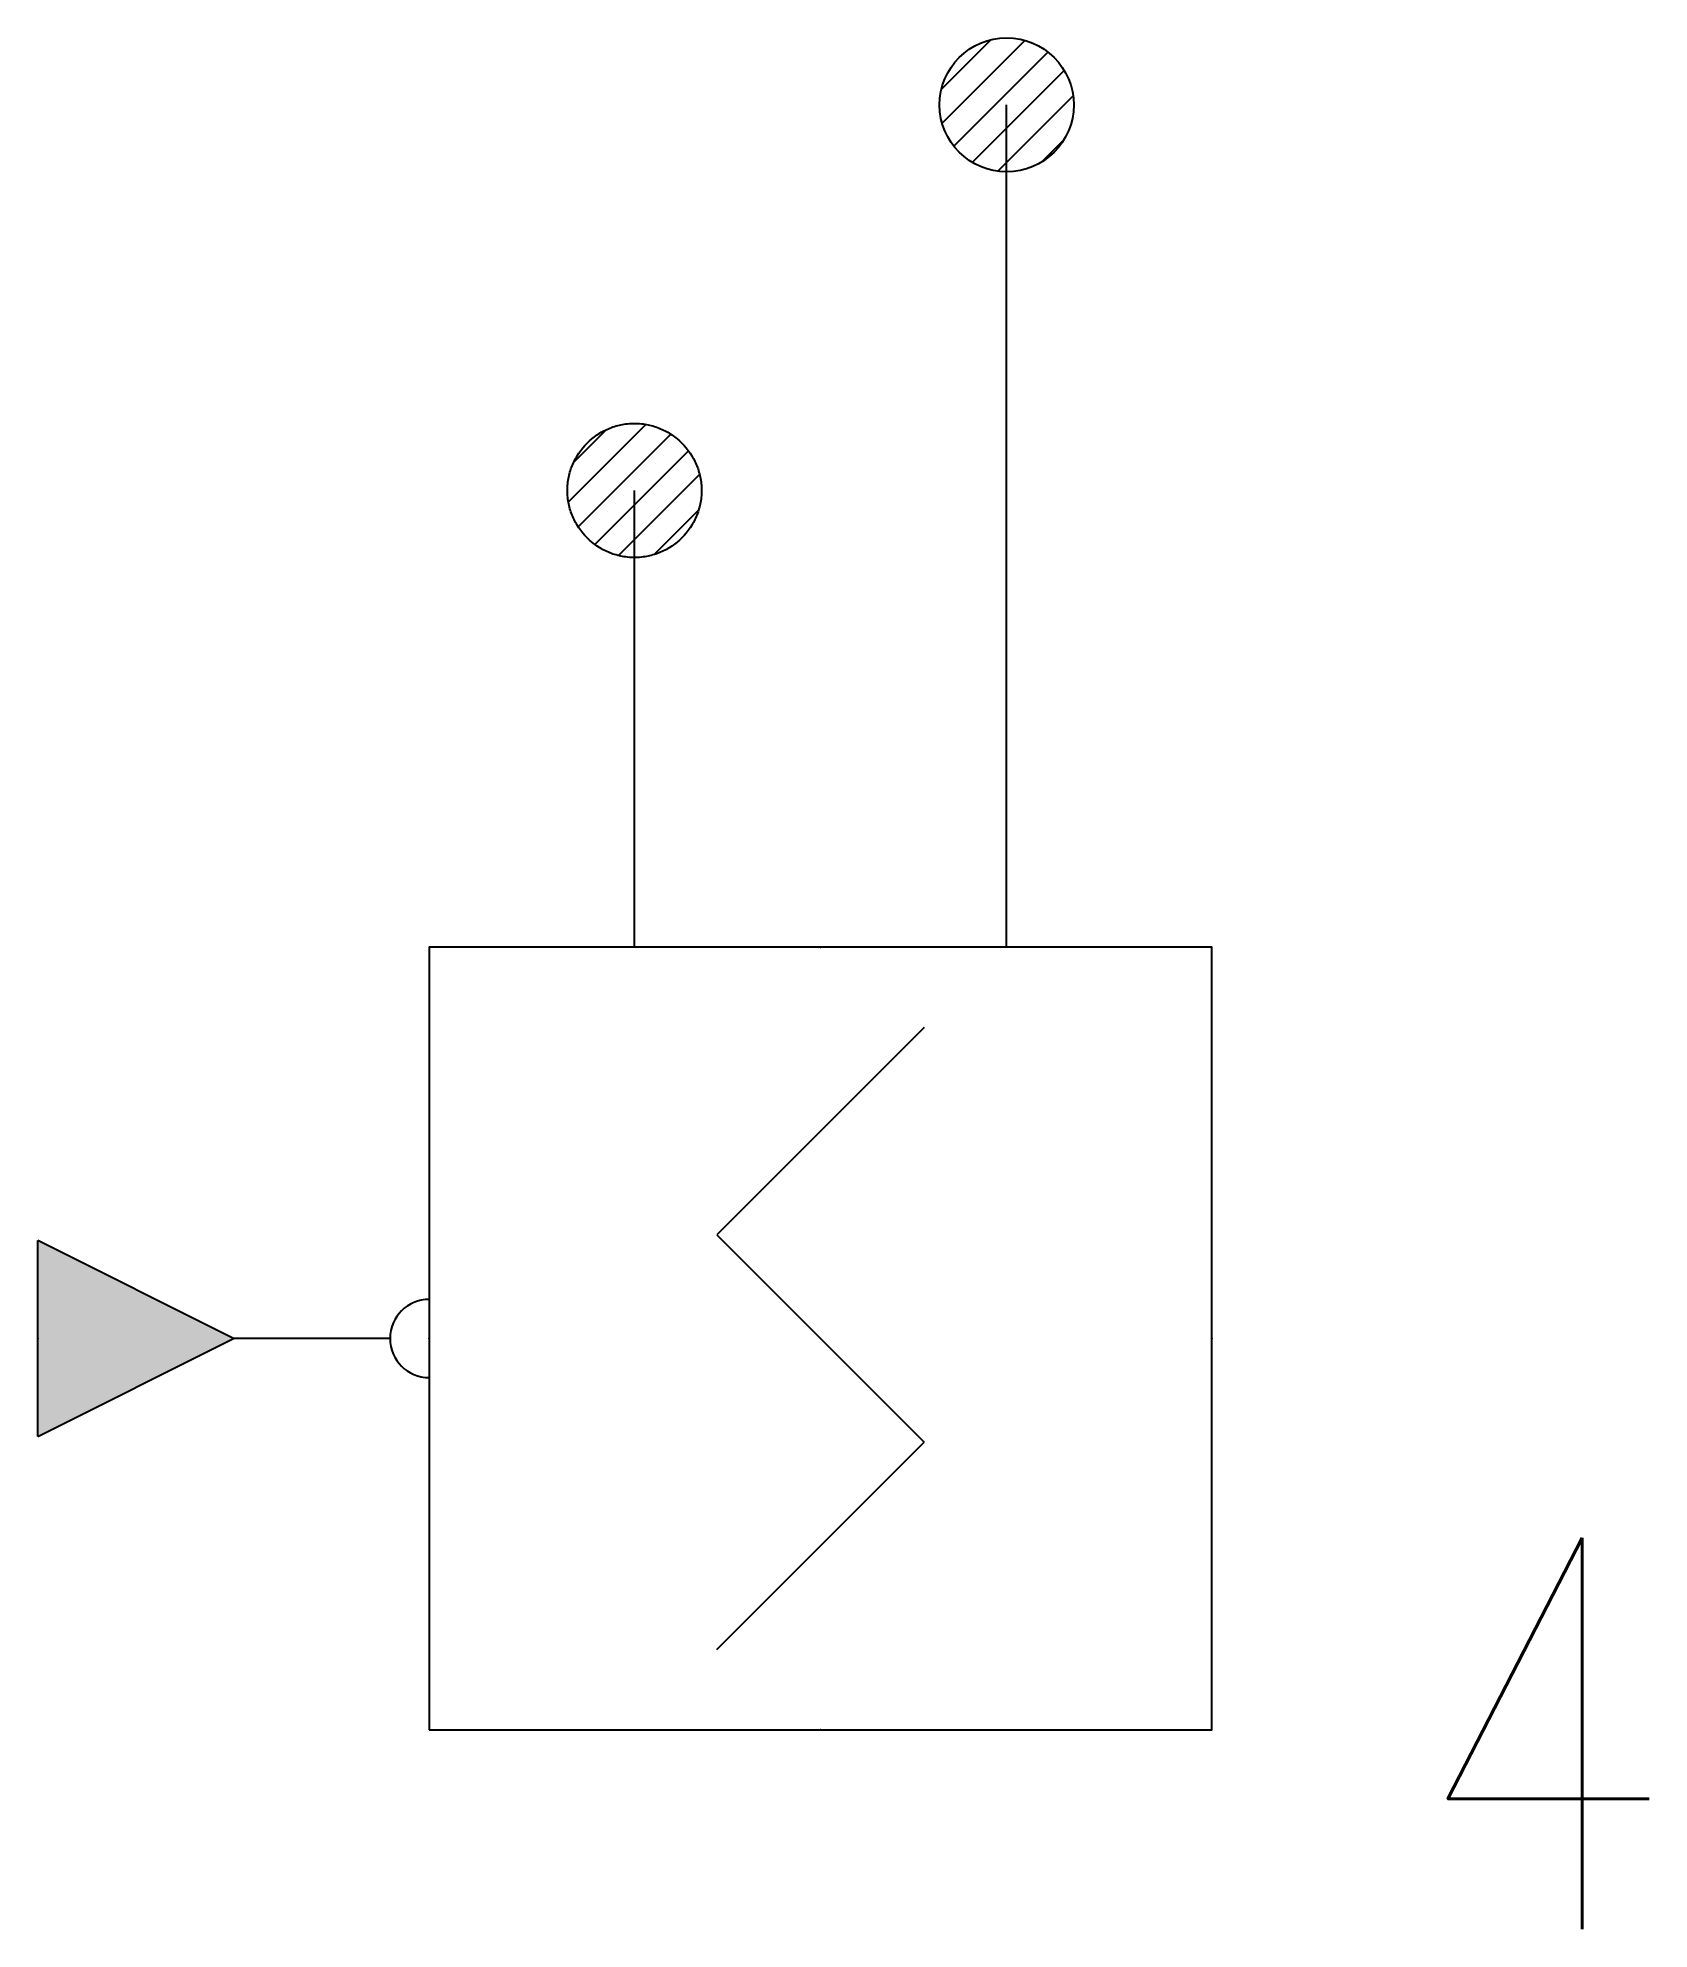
# Model space of a CAD drawing. Header units: millimetres. Extents: x -100 to 723, y 1043 to 2010.
import ezdxf

# ---------------------------------------------------------------- set-up
doc = ezdxf.new("R2010")
doc.units = ezdxf.units.MM
doc.header["$LTSCALE"] = 1000
doc.linetypes.add('DASH', pattern=[0.35, 0.25, -0.1])
doc.layers.add('E-EQUIP', color=4, linetype='Continuous')
doc.layers.add('E-SYST', color=7, linetype='Continuous')
doc.styles.add('E-TEXT', font='romans.shx', dxfattribs={"width": 0.8, "bigfont": 'hztxt.shx'})

# ---------------------------------------------------------------- blocks, each defined once
blk = doc.blocks.new('FA-20-智能线型红外光束感烟探测器（接收端）')
blk.add_hatch(color=256).paths.add_polyline_path([(-4, 1.5), (-3, 2), (-4, 2.5)])
at = {"color": 6}
for p, q in [((0.5299, 3.5896), (-0.5299, 2.5299)), ((-0.5299, 2.5299), (0.5299, 1.4701)), ((-0.5299, 0.4104), (0.5299, 1.4701))]:
    blk.add_line(p, q, dxfattribs=at)
for p, q in [((-4, 1.5), (-4, 2.5)), ((-3, 2), (-4, 2.5)), ((-4, 1.5), (-3, 2)), ((-2.2, 2), (-3, 2))]:
    blk.add_line(p, q)
blk.add_lwpolyline([(-2, 0), (2, 0), (2, 4), (-2, 4)], close=True)
blk.add_arc((-2, 2), 0.2, 90, 270)
for p in [(0, 4), (0, 4), (-4, 2), (-2, 2), (2, 2), (2, 2), (0, 0), (0, 0)]:
    blk.add_point(p)

msp = doc.modelspace()

# ---------------------------------------------------------------- hatches: boundary and pattern name
at = {"layer": 'E-SYST'}
h = msp.add_hatch(dxfattribs=at)
h.set_pattern_fill('ANSI31', color=11, scale=100, style=0)
h.set_pattern_definition([(45, (-381247.908, -218635.464), (-8.83883476, 8.83883476), [])])
h.paths.add_polyline_path([(360.83, 1975.71, -1), (429.34, 1975.71, -1)])
at = {"layer": 'E-SYST', "linetype": 'DASH', "ltscale": 500}
h = msp.add_hatch(dxfattribs=at)
h.set_pattern_fill('ANSI31', color=2, scale=100, style=0)
h.set_pattern_definition([(45, (-381247.908, -218832.522), (-8.83883476, 8.83883476), [])])
h.paths.add_polyline_path([(239.17, 1778.65, 1), (170.66, 1778.65, 1)])

# ---------------------------------------------------------------- linework, layer by layer
at = {"layer": 'E-SYST', "color": 11}
msp.add_line((395.09, 1545.32), (395.09, 1975.71), dxfattribs=at)
at = {"layer": 'E-SYST', "color": 2, "linetype": 'DASH'}
msp.add_line((204.91, 1545.32), (204.91, 1778.65), dxfattribs=at)
at = {"layer": 'E-SYST', "color": 11}
msp.add_circle((395.09, 1975.71), 34.26, dxfattribs=at)
at = {"layer": 'E-SYST', "color": 2, "linetype": 'DASH', "ltscale": 500}
msp.add_circle((204.91, 1778.65), 34.26, dxfattribs=at)

# ---------------------------------------------------------------- block references
at = {"layer": 'E-EQUIP', "xscale": 100, "yscale": 100, "zscale": 100}
msp.add_blockref('FA-20-智能线型红外光束感烟探测器（接收端）', (300, 1145.32), dxfattribs=at)

# ---------------------------------------------------------------- texts
at = {"layer": 'E-SYST', "color": 6, "style": 'E-TEXT', "width": 0.8}
msp.add_text('4', height=200, rotation=0, dxfattribs=at).set_placement((600, 1043.48))

doc.saveas('drawing.dxf')
